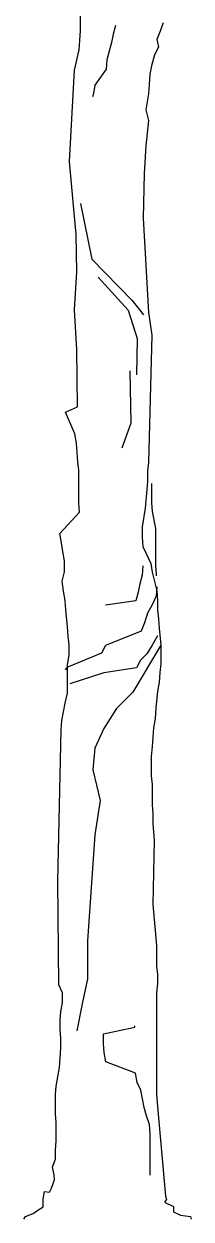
# Model space of a CAD drawing. Header units: millimetres. Extents: x -2.61 to 2.71, y 0 to 8.31.
# Drawn here: x -0.276 to 0.276, y 0 to 3.954 of the extents above; entities that cross this region are included whole.
import ezdxf

# ---------------------------------------------------------------- set-up
doc = ezdxf.new("R2010")
doc.units = ezdxf.units.MM
doc.header["$LTSCALE"] = 5

msp = doc.modelspace()

# ---------------------------------------------------------------- linework, layer by layer
for points in [[(-0.2759, 0), (-0.2709, 0.0083), (-0.2451, 0.019), (-0.2301, 0.0298), (-0.2129, 0.0405), (-0.2122, 0.0659), (-0.2079, 0.0917), (-0.1915, 0.0895), (-0.1851, 0.1024), (-0.1754, 0.1296), (-0.1766, 0.145), (-0.1817, 0.1734), (-0.1721, 0.1981), (-0.172, 0.229), (-0.1694, 0.2573), (-0.1694, 0.3191), (-0.1719, 0.3474), (-0.1719, 0.4118), (-0.1693, 0.4401), (-0.1589, 0.5019), (-0.1563, 0.5328), (-0.1537, 0.5662), (-0.1537, 0.5971), (-0.1562, 0.628), (-0.1562, 0.6589), (-0.1536, 0.6872), (-0.1484, 0.7155), (-0.1484, 0.749), (-0.1612, 0.7747), (-0.1635, 1.1173), (-0.153, 1.6188), (-0.1504, 1.6497), (-0.14, 1.7063), (-0.1323, 1.7397), (-0.1322, 1.835), (-0.127, 1.8659), (-0.127, 1.8993), (-0.1295, 1.9277), (-0.1321, 1.9586), (-0.1372, 2.0152), (-0.1397, 2.0461), (-0.1449, 2.077), (-0.15, 2.1104), (-0.1422, 2.1413), (-0.1422, 2.1774), (-0.1473, 2.2083), (-0.1524, 2.2366), (-0.1575, 2.2675), (-0.0926, 2.338), (-0.0952, 2.3689), (-0.0951, 2.477), (-0.0976, 2.5053), (-0.1027, 2.5671), (-0.1078, 2.598), (-0.1391, 2.6688), (-0.0994, 2.6864), (-0.1013, 2.8768), (-0.1086, 3.0074), (-0.1013, 3.1331), (-0.1037, 3.2564), (-0.1134, 3.3652), (-0.1255, 3.4982), (-0.1086, 3.8005), (-0.094, 3.8677), (-0.0914, 3.8986), (-0.0888, 3.932), (-0.0887, 4.1225)], [(0.1839, 3.9569), (0.1736, 3.93), (0.1633, 3.9017), (0.1686, 3.877), (0.1557, 3.8513), (0.1454, 3.8152), (0.1402, 3.7869), (0.1376, 3.7535), (0.135, 3.7226), (0.1265, 3.6692), (0.1352, 3.6345), (0.1265, 3.5507), (0.1207, 3.4582), (0.1178, 3.3109), (0.1352, 2.9988), (0.1467, 2.9236), (0.1351, 2.5032), (0.1325, 2.4749), (0.1325, 2.4414), (0.1299, 2.4131), (0.1247, 2.3513), (0.1144, 2.2896), (0.1143, 2.2561), (0.1169, 2.2252), (0.1426, 2.1685), (0.1477, 2.1402), (0.1631, 2.0784), (0.1656, 2.0475), (0.1656, 2.0141), (0.1681, 1.9858), (0.1707, 1.9549), (0.1758, 1.8982), (0.1757, 1.8364), (0.1731, 1.8081), (0.1705, 1.7747), (0.1653, 1.7464), (0.1601, 1.6897), (0.1575, 1.6563), (0.1524, 1.6254), (0.1472, 1.5636), (0.1446, 1.5301), (0.1445, 1.4658), (0.147, 1.4375), (0.147, 1.3705), (0.1495, 1.3422), (0.1495, 1.3088), (0.1546, 1.2521), (0.1499, 1.0405), (0.1623, 0.9049), (0.1622, 0.838), (0.1648, 0.8096), (0.1647, 0.7788), (0.1621, 0.7479), (0.1618, 0.4132), (0.1644, 0.3849), (0.1912, 0.0761), (0.1943, 0.0648), (0.1879, 0.0562), (0.218, 0.0412), (0.218, 0.024), (0.2416, 0.0133), (0.2738, 0.009), (0.2759, 0)], [(0.0262, 3.9482), (0.0184, 3.9199), (0.0132, 3.8916), (-0.0023, 3.8349), (-0.0049, 3.804), (-0.0414, 3.7513), (-0.0466, 3.723), (-0.0491, 3.7127)], [(-0.0891, 3.3592), (-0.0517, 3.175), (0.082, 3.0388), (0.1194, 2.9907)], [(-0.0303, 3.1163), (0.0686, 3.0068), (0.098, 2.9133), (0.0953, 2.7931)], [(0.0739, 2.8065), (0.0766, 2.6329), (0.0472, 2.5501)], [(0.1454, 2.4337), (0.1453, 2.3693), (0.1479, 2.341), (0.1581, 2.2844), (0.158, 2.1608), (0.1606, 2.1325), (0.1605, 2.1273)], [(0.1168, 2.1608), (0.1142, 2.13), (0.1065, 2.1016), (0.1013, 2.0733), (0.0935, 2.045), (-0.0069, 2.0311)], [(0.1631, 2.0913), (0.1605, 2.0604), (0.1476, 2.0321), (0.1321, 2.0038), (0.1218, 1.9729), (0.1115, 1.9446), (-0.007, 1.8973), (-0.0199, 1.8715), (-0.1348, 1.8247), (-0.1399, 1.817)], [(0.1655, 1.9291), (0.1475, 1.8982), (0.1294, 1.8699), (0.1088, 1.8494), (0.0959, 1.8236), (-0.0123, 1.8072), (-0.1245, 1.7706)], [(0.1758, 1.8982), (0.0833, 1.7425), (0.0296, 1.6888), (-0.0121, 1.6232), (-0.042, 1.5577), (-0.0479, 1.4861), (-0.0241, 1.3848), (-0.042, 1.2715), (-0.0659, 0.9205), (-0.0659, 0.7953), (-0.0837, 0.7118), (-0.1016, 0.6224)], [(0.141, 0.1455), (0.1411, 0.282), (0.1386, 0.3128), (0.1283, 0.3412), (0.1206, 0.3695), (0.1103, 0.4261), (0.0975, 0.4519), (0.0924, 0.4828), (-0.0055, 0.5204), (-0.0106, 0.5513), (-0.0131, 0.5796), (-0.0131, 0.613), (0.0899, 0.6347), (0.0899, 0.6398)]]:
    msp.add_lwpolyline(points)

doc.saveas('drawing.dxf')
